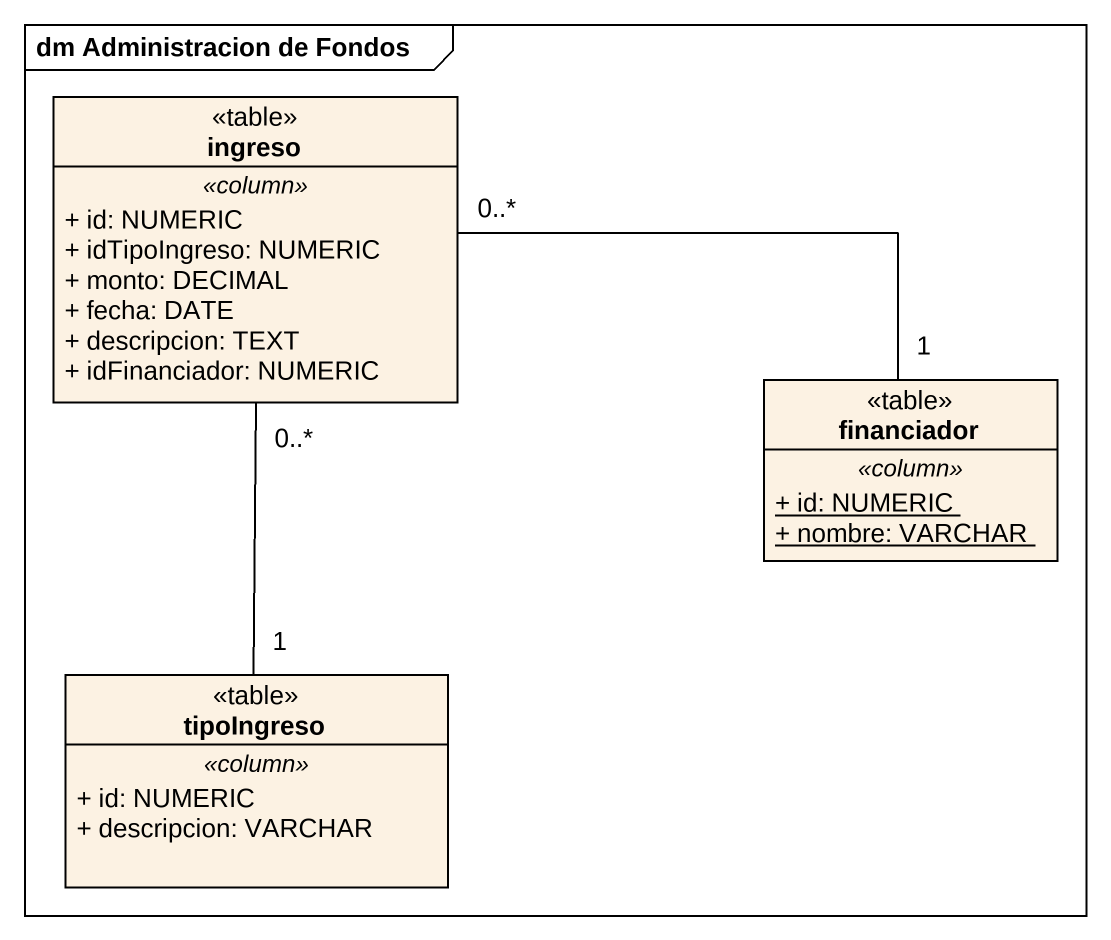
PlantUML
@startuml
mainframe dm Administracion de Fondos
hide circle
hide empty members
skinparam classAttributeIconSize 0
class ingreso <<table>> {
  .. <<column>> ..
  + id: NUMERIC
  + idTipoIngreso: NUMERIC
  + monto: DECIMAL
  + fecha: DATE
  + descripcion: TEXT
  + idFinanciador: NUMERIC
}
class financiador <<table>> {
  .. <<column>> ..
  {static} + id: NUMERIC
  {static} + nombre: VARCHAR
}
class tipoIngreso <<table>> {
  .. <<column>> ..
  + id: NUMERIC
  + descripcion: VARCHAR
}
ingreso "0..*" -right- "1" financiador
ingreso "0..*" -- "1" tipoIngreso
@enduml
